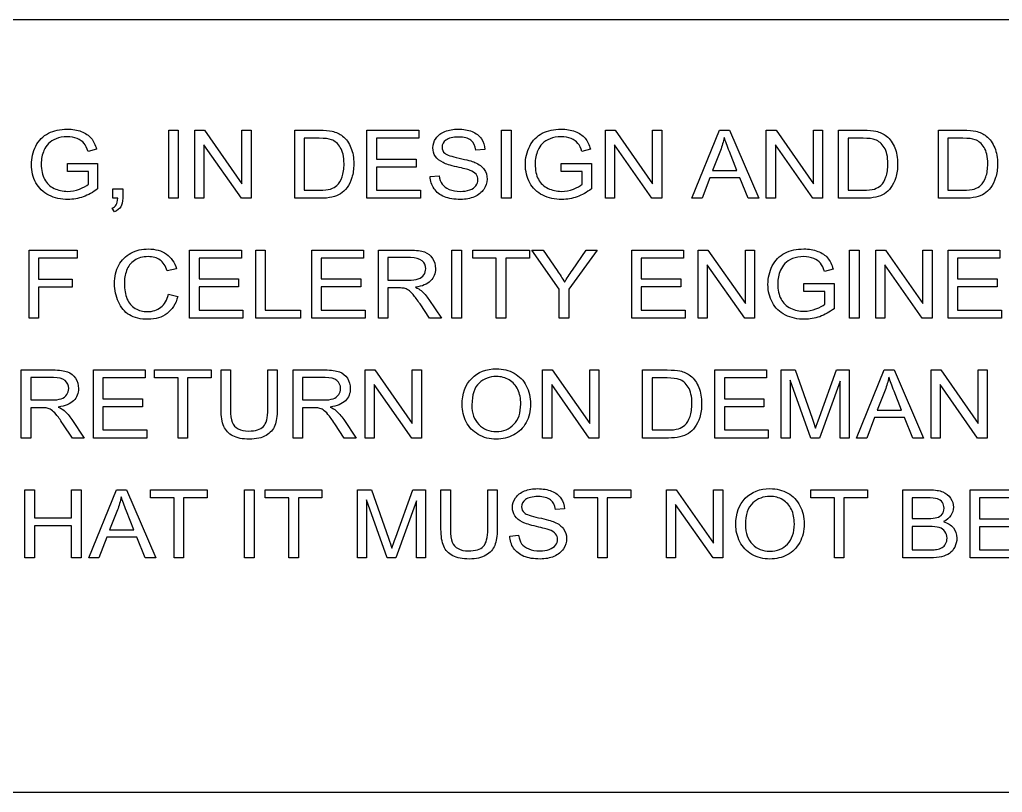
# Model space of a CAD drawing. Header units: millimetres. Extents: x 6 to 426, y 5 to 274.
# Drawn here: x 367.92 to 388.78, y 5.5 to 21.9 of the extents above; entities that cross this region are included whole.
import ezdxf

# ---------------------------------------------------------------- set-up
doc = ezdxf.new("R2010")
doc.units = ezdxf.units.MM
doc.layers.get('0').update_dxf_attribs({"linetype": 'CONTINUOUS'})

msp = doc.modelspace()

# ---------------------------------------------------------------- linework, layer by layer
at = {"color": 7}
for points in [[(352.3, 21.89999), (426.11324, 21.89999)], [(373.756397, 18.108365), (373.756397, 19.552609), (374.279183, 19.552609)], [(385.301799, 18.108365), (385.301799, 19.552609), (385.824558, 19.552609)], [(387.421829, 18.108365), (387.421829, 19.552609), (387.944615, 19.552609)], [(374.27608, 19.382176), (373.95723, 19.382176), (373.95723, 18.278797)], [(385.821454, 19.382176), (385.502605, 19.382176), (385.502605, 18.278797)], [(387.941512, 19.382176), (387.622662, 19.382176), (387.622662, 18.278797)], [(369.550476, 19.148747), (369.369299, 19.101458)], [(377.795679, 19.145731), (377.603149, 19.131948)], [(380.034787, 19.148747), (379.853638, 19.101458)], [(382.794586, 19.125051), (382.62792, 18.70143)], [(382.62792, 18.70143), (383.142403, 18.70143), (382.984012, 19.101406)], [(368.93039, 18.674833), (368.93039, 18.844281), (369.573235, 18.845317), (369.573235, 18.30939)], [(379.414702, 18.674833), (379.414702, 18.844281), (380.057574, 18.845317), (380.057574, 18.30939)], [(369.376568, 18.405934), (369.376568, 18.674884), (368.93039, 18.674833)], [(376.633178, 18.572377), (376.822604, 18.588129)], [(379.860879, 18.405934), (379.860879, 18.674884), (379.414702, 18.674833)], [(369.894154, 18.108365), (369.894154, 18.310323), (370.106367, 18.310323), (370.106367, 18.108365)], [(373.95723, 18.278797), (374.281252, 18.278797)], [(385.502605, 18.278797), (385.826627, 18.278797)], [(387.622662, 18.278797), (387.946684, 18.278797)], [(369.99973, 18.108365), (369.894154, 18.108365)], [(374.304012, 18.108367), (373.756397, 18.108365)], [(385.849414, 18.108367), (385.301799, 18.108365)], [(387.969444, 18.108367), (387.421829, 18.108365)], [(369.933493, 17.822667), (369.881713, 17.898525)], [(375.532776, 15.564441), (375.532776, 17.008686), (376.205649, 17.008686)], [(379.372259, 15.564441), (379.372259, 16.176226), (378.787402, 17.008686), (379.031685, 17.008686), (379.330851, 16.573246)], [(379.650736, 16.584081), (379.94473, 17.008686), (380.178667, 17.008686), (379.573092, 16.176226), (379.573092, 15.564441), (379.372259, 15.564441)], [(376.213925, 16.84909), (375.733609, 16.84909), (375.733609, 16.371287)], [(371.249211, 16.612653), (371.051482, 16.568321)], [(385.184817, 16.604821), (385.003667, 16.557532)], [(375.733609, 16.371287), (376.165276, 16.371287)], [(384.564731, 16.130909), (384.564731, 16.300355), (385.207603, 16.301391), (385.207603, 15.765462)], [(371.074241, 16.070814), (371.275074, 16.022541)], [(375.966512, 16.205775), (375.733609, 16.205775), (375.733609, 15.564436), (375.532776, 15.564441)], [(385.010908, 15.862008), (385.010908, 16.130958), (384.564731, 16.130909)], [(376.606253, 15.95752), (376.870246, 15.564441), (376.61766, 15.564441), (376.416827, 15.864915)], [(367.953178, 13.020518), (367.953178, 14.464762), (368.626051, 14.464762)], [(372.193292, 13.630331), (372.193292, 14.464762), (372.394098, 14.464762), (372.394098, 13.631315)], [(373.186023, 14.464762), (373.386856, 14.464762), (373.386856, 13.630331)], [(373.186023, 13.631315), (373.186023, 14.464762)], [(373.724327, 13.020518), (373.724327, 14.464762), (374.3972, 14.464762)], [(381.141397, 13.020518), (381.141397, 14.464762), (381.664156, 14.464762)], [(384.080276, 13.020518), (384.080276, 14.464762), (384.382547, 14.464762), (384.74177, 13.442166)], [(384.894961, 13.459898), (385.258322, 14.464762), (385.528495, 14.464762), (385.528495, 13.020518), (385.334904, 13.020518), (385.334904, 14.229309), (384.893926, 13.020518), (384.712776, 13.020518), (384.273868, 14.249997), (384.273868, 13.020518), (384.080276, 13.020518)], [(368.634327, 14.305167), (368.15401, 14.305167), (368.15401, 13.827364)], [(374.405476, 14.305167), (373.925132, 14.305167), (373.925132, 13.827364)], [(381.661052, 14.294329), (381.34223, 14.294329), (381.34223, 13.19095)], [(386.290391, 14.037204), (386.123725, 13.613584)], [(386.123725, 13.613584), (386.638208, 13.613584), (386.479817, 14.013559)], [(368.15401, 13.827364), (368.585677, 13.827364)], [(373.925132, 13.827364), (374.356827, 13.827364)], [(368.386913, 13.661851), (368.15401, 13.661851), (368.15401, 13.020513), (367.953178, 13.020518)], [(374.158063, 13.661851), (373.925132, 13.661851), (373.925132, 13.020513), (373.724327, 13.020518)], [(369.026655, 13.413597), (369.290648, 13.020518), (369.038062, 13.020518), (368.837229, 13.320991)], [(374.797804, 13.413597), (375.06177, 13.020518), (374.809184, 13.020518), (374.608351, 13.320991)], [(381.34223, 13.19095), (381.666225, 13.19095)], [(381.689012, 13.020495), (381.141397, 13.020518)], [(375.086626, 10.476597), (375.086626, 11.920844), (375.388896, 11.920844), (375.748092, 10.898248)], [(375.90131, 10.91598), (376.264644, 11.920844), (376.534844, 11.920844), (376.534844, 10.476597), (376.341253, 10.476597), (376.341253, 11.685391), (375.900275, 10.476597), (375.719126, 10.476597), (375.28019, 11.706079), (375.28019, 10.476597), (375.086626, 10.476597)], [(376.861943, 11.086413), (376.861943, 11.920844), (377.062776, 11.920844), (377.062776, 11.087397)], [(377.854701, 11.920844), (378.055506, 11.920844), (378.055506, 11.086413)], [(377.854701, 11.087397), (377.854701, 11.920844)], [(386.667201, 10.4766), (386.667201, 11.920846), (387.236541, 11.920846)], [(387.171339, 11.75039), (386.868034, 11.75039), (386.868034, 11.313987)], [(369.993522, 11.493283), (369.826856, 11.069665)], [(379.484069, 11.513961), (379.291512, 11.500177)], [(369.826856, 11.069665), (370.341339, 11.069665), (370.182976, 11.469641)], [(386.868034, 11.313987), (387.196168, 11.313987)], [(387.218954, 11.143562), (386.868034, 11.143562), (386.868034, 10.647035)], [(378.321569, 10.940609), (378.510995, 10.956361)], [(386.868034, 10.647035), (387.245852, 10.647035)], [(387.245852, 10.476589), (386.667201, 10.4766)], [(423.299998, 5.499976), (355.299989, 5.499976)]]:
    msp.add_lwpolyline(points, dxfattribs=at)
for points in [[(371.08151, 18.108365), (371.08151, 19.552609), (371.282316, 19.552609), (371.282316, 18.108365)], [(371.634298, 18.108365), (371.634298, 19.552609), (371.840276, 19.552609), (372.637373, 18.418691), (372.637373, 19.552609), (372.82993, 19.552609), (372.82993, 18.108365), (372.623925, 18.108365), (371.826827, 19.243269), (371.826827, 18.108365)], [(375.29157, 18.108365), (375.29157, 19.552609), (376.388868, 19.552609), (376.388868, 19.382176), (375.492402, 19.382176), (375.492402, 18.93984), (376.331942, 18.93984), (376.331942, 18.770392), (375.492402, 18.770392), (375.492402, 18.278797), (376.424069, 18.278797), (376.424069, 18.108365)], [(378.149729, 18.108365), (378.149729, 19.552609), (378.350535, 19.552609), (378.350535, 18.108365)], [(380.351541, 18.108365), (380.351541, 19.552609), (380.557547, 19.552609), (381.354644, 18.418691), (381.354644, 19.552609), (381.547201, 19.552609), (381.547201, 18.108365), (381.341195, 18.108365), (380.544098, 19.243269), (380.544098, 18.108365)], [(382.190046, 18.108365), (382.772834, 19.552609), (382.989185, 19.552609), (383.610305, 18.108365), (383.38154, 18.108365), (383.204501, 18.545776), (382.569959, 18.545776), (382.403293, 18.108365)], [(383.768695, 18.108365), (383.768695, 19.552609), (383.974701, 19.552609), (384.771771, 18.418691), (384.771771, 19.552609), (384.964328, 19.552609), (384.964328, 18.108365), (384.758322, 18.108365), (383.961225, 19.243269), (383.961225, 18.108365)], [(376.633178, 18.572377)], [(368.117775, 15.564441), (368.117775, 17.008686), (369.141568, 17.008686), (369.141568, 16.838253), (368.318608, 16.838253), (368.318608, 16.390991), (369.030793, 16.390991), (369.030793, 16.220558), (368.318608, 16.220558), (368.318608, 15.564441)], [(371.526626, 15.564441), (371.526626, 17.008686), (372.623925, 17.008686), (372.623925, 16.838253), (371.727459, 16.838253), (371.727459, 16.395916), (372.566999, 16.395916), (372.566999, 16.226468), (371.727459, 16.226468), (371.727459, 15.734874), (372.659125, 15.734874), (372.659125, 15.564441)], [(372.928264, 15.564441), (372.928264, 17.008686), (373.129097, 17.008686), (373.129097, 15.734874), (373.876483, 15.734874), (373.876483, 15.564441)], [(374.119758, 15.564441), (374.119758, 17.008686), (375.217057, 17.008686), (375.217057, 16.838253), (374.320591, 16.838253), (374.320591, 16.395916), (375.160104, 16.395916), (375.160104, 16.226468), (374.320591, 16.226468), (374.320591, 15.734874), (375.252258, 15.734874), (375.252258, 15.564441)], [(377.094873, 15.564441), (377.094873, 17.008686), (377.295706, 17.008686), (377.295706, 15.564441)], [(378.035851, 15.564441), (378.035851, 16.838253), (377.535851, 16.838253), (377.535851, 17.008686), (378.738752, 17.008686), (378.738752, 16.838253), (378.236683, 16.838253), (378.236683, 15.564441)], [(380.913666, 15.564441), (380.913666, 17.008686), (382.010938, 17.008686), (382.010938, 16.838253), (381.114472, 16.838253), (381.114472, 16.395916), (381.954012, 16.395916), (381.954012, 16.226468), (381.114472, 16.226468), (381.114472, 15.734874), (382.046139, 15.734874), (382.046139, 15.564441)], [(382.321511, 15.564441), (382.321511, 17.008686), (382.52749, 17.008686), (383.324587, 15.874765), (383.324587, 17.008686), (383.517144, 17.008686), (383.517144, 15.564441), (383.311138, 15.564441), (382.514041, 16.699346), (382.514041, 15.564441)], [(385.537806, 15.564441), (385.537806, 17.008686), (385.738638, 17.008686), (385.738638, 15.564441)], [(386.090593, 15.564441), (386.090593, 17.008686), (386.296598, 17.008686), (387.093696, 15.874765), (387.093696, 17.008686), (387.286225, 17.008686), (387.286225, 15.564441), (387.08022, 15.564441), (386.28315, 16.699346), (386.28315, 15.564441)], [(387.627835, 15.564441), (387.627835, 17.008686), (388.725133, 17.008686), (388.725133, 16.838253), (387.828668, 16.838253), (387.828668, 16.395916), (388.668207, 16.395916), (388.668207, 16.226468), (387.828668, 16.226468), (387.828668, 15.734874), (388.760334, 15.734874), (388.760334, 15.564441)], [(371.074241, 16.070814)], [(369.485247, 13.020518), (369.485247, 14.464762), (370.582545, 14.464762), (370.582545, 14.294329), (369.68608, 14.294329), (369.68608, 13.851993), (370.525619, 13.851993), (370.525619, 13.682545), (369.68608, 13.682545), (369.68608, 13.19095), (370.617746, 13.19095), (370.617746, 13.020518)], [(371.281282, 13.020518), (371.281282, 14.294329), (370.781309, 14.294329), (370.781309, 14.464762), (371.984183, 14.464762), (371.984183, 14.294329), (371.482114, 14.294329), (371.482114, 13.020518)], [(375.250189, 13.020518), (375.250189, 14.464762), (375.456167, 14.464762), (376.253264, 13.330842), (376.253264, 14.464762), (376.445821, 14.464762), (376.445821, 13.020518), (376.239816, 13.020518), (375.442718, 14.155423), (375.442718, 13.020518)], [(379.01927, 13.020518), (379.01927, 14.464762), (379.225276, 14.464762), (380.022373, 13.330842), (380.022373, 14.464762), (380.214903, 14.464762), (380.214903, 13.020518), (380.008897, 13.020518), (379.211827, 14.155423), (379.211827, 13.020518)], [(382.676569, 13.020518), (382.676569, 14.464762), (383.773868, 14.464762), (383.773868, 14.294329), (382.877402, 14.294329), (382.877402, 13.851993), (383.716915, 13.851993), (383.716915, 13.682545), (382.877402, 13.682545), (382.877402, 13.19095), (383.809069, 13.19095), (383.809069, 13.020518)], [(385.685851, 13.020518), (386.268639, 14.464762), (386.485017, 14.464762), (387.10611, 13.020518), (386.877345, 13.020518), (386.700333, 13.457929), (386.065764, 13.457929), (385.899098, 13.020518)], [(387.2645, 13.020518), (387.2645, 14.464762), (387.470506, 14.464762), (388.267576, 13.330842), (388.267576, 14.464762), (388.460133, 14.464762), (388.460133, 13.020518), (388.254127, 13.020518), (387.45703, 14.155423), (387.45703, 13.020518)], [(377.311224, 13.723921)], [(377.518264, 13.720967)], [(368.030821, 10.476597), (368.030821, 11.920844), (368.231654, 11.920844), (368.231654, 11.327778), (369.020448, 11.327778), (369.020448, 11.920844), (369.221281, 11.920844), (369.221281, 10.476597), (369.020448, 10.476597), (369.020448, 11.157343), (368.231654, 11.157343), (368.231654, 10.476597)], [(369.388982, 10.476597), (369.971797, 11.920844), (370.188148, 11.920844), (370.809241, 10.476597), (370.580476, 10.476597), (370.403464, 10.914008), (369.768896, 10.914008), (369.602229, 10.476597)], [(371.198465, 10.476597), (371.198465, 11.750411), (370.698493, 11.750411), (370.698493, 11.920844), (371.901367, 11.920844), (371.901367, 11.750411), (371.399298, 11.750411), (371.399298, 10.476597)], [(372.69223, 10.476597), (372.69223, 11.920844), (372.893063, 11.920844), (372.893063, 10.476597)], [(373.633235, 10.476597), (373.633235, 11.750411), (373.133235, 11.750411), (373.133235, 11.920844), (374.336109, 11.920844), (374.336109, 11.750411), (373.83404, 11.750411), (373.83404, 10.476597)], [(380.190074, 10.476597), (380.190074, 11.750411), (379.690075, 11.750411), (379.690075, 11.920844), (380.892949, 11.920844), (380.892949, 11.750411), (380.39088, 11.750411), (380.39088, 10.476597)], [(381.647603, 10.476597), (381.647603, 11.920844), (381.853609, 11.920844), (382.650679, 10.786924), (382.650679, 11.920844), (382.843236, 11.920844), (382.843236, 10.476597), (382.63723, 10.476597), (381.840133, 11.611504), (381.840133, 10.476597)], [(385.215879, 10.4766), (385.215879, 11.750414), (384.71588, 11.750414), (384.71588, 11.920846), (385.918754, 11.920846), (385.918754, 11.750414), (385.416685, 11.750414), (385.416685, 10.4766)], [(388.093668, 10.4766), (388.093668, 11.920846), (389.190967, 11.920846), (389.190967, 11.750414), (388.294501, 11.750414), (388.294501, 11.308077), (389.134041, 11.308077), (389.134041, 11.138629), (388.294501, 11.138629), (388.294501, 10.647035), (389.226167, 10.647035), (389.226167, 10.4766)], [(383.119616, 11.180003)], [(383.326656, 11.177049)], [(378.321569, 10.940606)]]:
    msp.add_lwpolyline(points, close=True, dxfattribs=at)
for points in [[(368.261655, 19.216723), (368.323781, 19.338883), (368.412813, 19.429518), (368.528752, 19.488627)], [(368.528752, 19.488627), (368.64469, 19.547737), (368.778225, 19.577292), (368.929356, 19.577292)], [(368.93039, 19.413754), (368.838608, 19.413754), (368.75925, 19.40029), (368.692315, 19.373362)], [(368.929356, 19.577292), (369.039087, 19.577292), (369.13812, 19.560216), (369.226453, 19.526063)], [(369.139499, 19.375334), (369.076702, 19.400947), (369.006999, 19.413754), (368.93039, 19.413754)], [(369.226453, 19.526063), (369.315476, 19.492568), (369.38518, 19.445609), (369.435562, 19.385184)], [(374.279183, 19.552609), (374.397191, 19.552609), (374.487249, 19.545717), (374.549356, 19.531934)], [(374.549356, 19.531934), (374.63631, 19.512887), (374.710496, 19.478407), (374.771914, 19.428493)], [(374.771914, 19.428493), (374.851971, 19.364129), (374.911674, 19.281704), (374.951022, 19.181218)], [(376.756368, 19.383156), (376.799836, 19.446862), (376.863322, 19.495134), (376.946828, 19.527972)], [(376.946828, 19.527972), (377.030334, 19.560812), (377.123159, 19.577233), (377.225304, 19.577233)], [(377.233581, 19.408777), (377.112124, 19.408777), (377.023446, 19.387431), (376.967546, 19.344741)], [(377.225304, 19.577233), (377.337795, 19.577233), (377.436827, 19.559828), (377.522402, 19.525019)], [(377.497546, 19.338831), (377.438198, 19.385462), (377.350209, 19.408777), (377.233581, 19.408777)], [(377.522402, 19.525019), (377.608667, 19.490866), (377.674921, 19.440294), (377.721166, 19.373303)], [(378.745994, 19.216723), (378.808101, 19.338883), (378.897124, 19.429518), (379.013063, 19.488627)], [(379.013063, 19.488627), (379.129002, 19.547737), (379.262537, 19.577292), (379.413667, 19.577292)], [(379.414702, 19.413754), (379.32292, 19.413754), (379.243561, 19.40029), (379.176626, 19.373362)], [(379.413667, 19.577292), (379.523399, 19.577292), (379.622432, 19.560216), (379.710765, 19.526063)], [(379.623811, 19.375334), (379.561014, 19.400947), (379.491311, 19.413754), (379.414702, 19.413754)], [(379.710765, 19.526063), (379.799806, 19.492568), (379.869509, 19.445609), (379.919874, 19.385184)], [(382.876368, 19.400895), (382.857039, 19.308291), (382.829778, 19.216343), (382.794586, 19.125051)], [(382.984012, 19.101406), (382.935717, 19.22291), (382.899835, 19.322739), (382.876368, 19.400895)], [(385.824558, 19.552609), (385.942566, 19.552609), (386.032624, 19.545717), (386.094731, 19.531934)], [(386.094731, 19.531934), (386.181685, 19.512887), (386.25588, 19.478407), (386.317316, 19.428493)], [(386.317316, 19.428493), (386.397355, 19.364129), (386.457049, 19.281704), (386.496397, 19.181218)], [(387.944615, 19.552609), (388.062623, 19.552609), (388.152681, 19.545717), (388.214788, 19.531934)], [(388.214788, 19.531934), (388.301742, 19.512887), (388.375928, 19.478407), (388.437346, 19.428493)], [(388.437346, 19.428493), (388.517403, 19.364129), (388.577106, 19.281704), (388.616454, 19.181218)], [(368.169528, 18.823644), (368.169528, 18.964194), (368.200237, 19.09522), (368.261655, 19.216723)], [(368.529786, 19.268935), (368.489059, 19.225588), (368.457306, 19.177972), (368.434529, 19.126087)], [(368.692315, 19.373362), (368.625361, 19.347092), (368.571185, 19.312283), (368.529786, 19.268935)], [(369.284414, 19.274847), (369.250601, 19.316879), (369.202296, 19.350375), (369.139499, 19.375334)], [(369.369299, 19.101458), (369.346539, 19.175016), (369.318244, 19.232813), (369.284414, 19.274847)], [(369.435562, 19.385184), (369.485945, 19.324762), (369.52425, 19.245949), (369.550476, 19.148747)], [(374.535907, 19.352622), (374.482076, 19.372325), (374.395467, 19.382176), (374.27608, 19.382176)], [(374.725333, 19.189087), (374.673571, 19.270526), (374.610429, 19.325038), (374.535907, 19.352622)], [(376.691138, 19.179226), (376.691138, 19.252128), (376.712881, 19.320104), (376.756368, 19.383156)], [(376.967546, 19.344741), (376.912335, 19.302708), (376.88473, 19.251808), (376.88473, 19.19204)], [(377.603149, 19.131948), (377.592804, 19.223238), (377.557603, 19.292199), (377.497546, 19.338831)], [(377.721166, 19.373303), (377.767393, 19.306311), (377.79223, 19.230454), (377.795679, 19.145731)], [(378.653867, 18.823644), (378.653867, 18.964194), (378.684576, 19.09522), (378.745994, 19.216723)], [(379.014098, 19.268935), (378.973388, 19.225588), (378.941645, 19.177972), (378.918867, 19.126087)], [(379.176626, 19.373362), (379.109673, 19.347092), (379.055497, 19.312283), (379.014098, 19.268935)], [(379.768753, 19.274847), (379.73494, 19.316879), (379.686626, 19.350375), (379.623811, 19.375334)], [(379.853638, 19.101458), (379.83086, 19.175016), (379.802565, 19.232813), (379.768753, 19.274847)], [(379.919874, 19.385184), (379.970257, 19.324762), (380.008561, 19.245949), (380.034787, 19.148747)], [(386.081282, 19.352622), (386.027451, 19.372325), (385.940842, 19.382176), (385.821454, 19.382176)], [(386.270708, 19.189087), (386.218964, 19.270526), (386.155822, 19.325038), (386.081282, 19.352622)], [(388.20134, 19.352622), (388.147508, 19.372325), (388.060899, 19.382176), (387.941512, 19.382176)], [(388.390766, 19.189087), (388.339003, 19.270526), (388.275861, 19.325038), (388.20134, 19.352622)], [(368.434529, 19.126087), (368.395888, 19.036766), (368.376568, 18.939891), (368.376568, 18.835464)], [(374.804011, 18.841324), (374.804011, 18.992383), (374.777785, 19.108303), (374.725333, 19.189087)], [(374.951022, 19.181218), (374.991042, 19.081388), (375.011051, 18.967109), (375.011051, 18.838381)], [(376.743953, 18.998943), (376.708743, 19.052798), (376.691138, 19.112893), (376.691138, 19.179226)], [(376.906455, 18.864961), (376.834002, 18.901083), (376.779835, 18.945743), (376.743953, 18.998943)], [(376.88473, 19.19204), (376.88473, 19.140155), (376.904395, 19.097466), (376.943725, 19.063971)], [(376.943725, 19.063971), (376.982383, 19.030474), (377.08314, 18.995993), (377.245995, 18.960528)], [(378.918867, 19.126087), (378.880209, 19.036766), (378.86088, 18.939891), (378.86088, 18.835464)], [(386.349386, 18.841324), (386.349386, 18.992383), (386.32316, 19.108303), (386.270708, 19.189087)], [(386.496397, 19.181218), (386.536416, 19.081388), (386.556426, 18.967109), (386.556426, 18.838381)], [(388.469444, 18.841324), (388.469444, 18.992383), (388.443218, 19.108303), (388.390766, 19.189087)], [(388.616454, 19.181218), (388.656474, 19.081388), (388.676484, 18.967109), (388.676484, 18.838381)], [(368.262689, 18.438444), (368.200582, 18.55338), (368.169528, 18.68178), (368.169528, 18.823644)], [(368.376568, 18.835464), (368.376568, 18.706737), (368.399691, 18.599027), (368.445936, 18.512333)], [(374.763638, 18.562524), (374.790553, 18.639367), (374.804011, 18.732301), (374.804011, 18.841324)], [(375.011051, 18.838381), (375.011051, 18.728701), (374.997594, 18.631499), (374.970678, 18.546774)], [(377.199414, 18.774325), (377.060008, 18.806507), (376.962355, 18.836719), (376.906455, 18.864961)], [(377.245995, 18.960528), (377.409558, 18.925719), (377.521703, 18.895179), (377.582431, 18.868909)], [(377.582431, 18.868909), (377.670765, 18.830159), (377.735985, 18.7809), (377.778092, 18.721134)], [(378.747028, 18.438444), (378.684921, 18.55338), (378.653867, 18.68178), (378.653867, 18.823644)], [(378.86088, 18.835464), (378.86088, 18.706737), (378.884002, 18.599027), (378.930247, 18.512333)], [(386.309013, 18.562524), (386.335928, 18.639367), (386.349386, 18.732301), (386.349386, 18.841324)], [(386.556426, 18.838381), (386.556426, 18.728701), (386.542968, 18.631499), (386.516053, 18.546774)], [(388.42907, 18.562524), (388.455986, 18.639367), (388.469444, 18.732301), (388.469444, 18.841324)], [(388.676484, 18.838381), (388.676484, 18.728701), (388.663026, 18.631499), (388.63611, 18.546774)], [(376.715994, 18.312292), (376.663542, 18.389136), (376.635937, 18.47583), (376.633178, 18.572377)], [(376.822604, 18.588129), (376.831497, 18.515885), (376.852206, 18.456447), (376.88473, 18.409815)], [(377.469614, 18.704379), (377.428887, 18.719492), (377.33882, 18.742807), (377.199414, 18.774325)], [(377.606253, 18.61867), (377.578647, 18.652823), (377.533101, 18.681393), (377.469614, 18.704379)], [(377.647661, 18.500451), (377.647661, 18.545769), (377.633858, 18.585175), (377.606253, 18.61867)], [(377.778092, 18.721134), (377.82018, 18.662024), (377.841225, 18.59372), (377.841225, 18.516222)], [(368.538062, 18.174422), (368.416606, 18.235502), (368.324815, 18.32351), (368.262689, 18.438444)], [(368.445936, 18.512333), (368.492852, 18.425639), (368.560831, 18.361275), (368.649872, 18.319241)], [(369.188149, 18.303478), (369.270965, 18.33566), (369.333771, 18.369812), (369.376568, 18.405934)], [(374.516224, 18.305398), (374.573504, 18.32313), (374.619059, 18.348087), (374.65289, 18.380269)], [(374.65289, 18.380269), (374.700496, 18.425587), (374.737412, 18.486338), (374.763638, 18.562524)], [(374.970678, 18.546774), (374.943762, 18.46205), (374.90926, 18.391776), (374.867171, 18.335949)], [(376.88473, 18.409815), (376.917852, 18.363841), (376.968925, 18.326405), (377.037947, 18.297509)], [(377.473752, 18.287656), (377.532412, 18.309329), (377.575889, 18.338884), (377.604184, 18.37632)], [(377.604184, 18.37632), (377.633168, 18.414413), (377.647661, 18.45579), (377.647661, 18.500451)], [(377.841225, 18.516222), (377.841225, 18.439379), (377.818111, 18.366805), (377.771885, 18.298501)], [(379.022374, 18.174422), (378.900918, 18.235502), (378.809136, 18.32351), (378.747028, 18.438444)], [(378.930247, 18.512333), (378.977182, 18.425639), (379.045161, 18.361275), (379.134184, 18.319241)], [(379.672461, 18.303478), (379.755277, 18.33566), (379.818083, 18.369812), (379.860879, 18.405934)], [(386.061626, 18.305398), (386.118906, 18.32313), (386.164452, 18.348087), (386.198265, 18.380269)], [(386.198265, 18.380269), (386.245871, 18.425587), (386.282787, 18.486338), (386.309013, 18.562524)], [(386.516053, 18.546774), (386.489137, 18.46205), (386.454635, 18.391776), (386.412546, 18.335949)], [(388.181657, 18.305398), (388.238936, 18.32313), (388.284491, 18.348087), (388.318322, 18.380269)], [(388.318322, 18.380269), (388.365928, 18.425587), (388.402844, 18.486338), (388.42907, 18.562524)], [(388.63611, 18.546774), (388.609194, 18.46205), (388.574692, 18.391776), (388.532604, 18.335949)], [(368.944873, 18.083788), (368.795812, 18.083788), (368.660208, 18.113999), (368.538062, 18.174422)], [(368.649872, 18.319241), (368.738895, 18.277207), (368.833436, 18.256189), (368.933494, 18.256189)], [(368.933494, 18.256189), (369.020448, 18.256189), (369.105333, 18.271952), (369.188149, 18.303478)], [(369.573235, 18.30939), (369.474557, 18.234518), (369.372765, 18.178035), (369.267861, 18.139942)], [(374.281252, 18.278797), (374.38131, 18.278797), (374.459634, 18.287664), (374.516224, 18.305398)], [(374.728437, 18.204924), (374.678762, 18.173398), (374.618379, 18.149426), (374.547287, 18.133006)], [(374.867171, 18.335949), (374.825065, 18.280781), (374.77882, 18.237106), (374.728437, 18.204924)], [(376.934414, 18.140875), (376.841942, 18.178968), (376.769136, 18.236107), (376.715994, 18.312292)], [(377.037947, 18.297509), (377.106952, 18.269266), (377.184586, 18.255145), (377.270851, 18.255145)], [(377.270851, 18.255145), (377.347459, 18.255145), (377.415093, 18.265982), (377.473752, 18.287656)], [(377.771885, 18.298501), (377.72564, 18.230853), (377.65904, 18.177983), (377.572086, 18.13989)], [(379.429212, 18.083788), (379.280151, 18.083788), (379.144538, 18.113999), (379.022374, 18.174422)], [(379.134184, 18.319241), (379.223207, 18.277207), (379.317747, 18.256189), (379.417805, 18.256189)], [(379.417805, 18.256189), (379.504778, 18.256189), (379.589663, 18.271952), (379.672461, 18.303478)], [(380.057574, 18.30939), (379.958877, 18.234518), (379.857077, 18.178035), (379.752173, 18.139942)], [(385.826627, 18.278797), (385.926703, 18.278797), (386.005036, 18.287664), (386.061626, 18.305398)], [(386.273839, 18.204924), (386.224146, 18.173398), (386.163753, 18.149426), (386.092662, 18.133006)], [(386.412546, 18.335949), (386.37044, 18.280781), (386.324204, 18.237106), (386.273839, 18.204924)], [(387.946684, 18.278797), (388.046742, 18.278797), (388.125066, 18.287664), (388.181657, 18.305398)], [(388.393869, 18.204924), (388.344194, 18.173398), (388.283811, 18.149426), (388.212719, 18.133006)], [(388.532604, 18.335949), (388.490497, 18.280781), (388.444252, 18.237106), (388.393869, 18.204924)], [(369.267861, 18.139942), (369.162957, 18.102506), (369.055295, 18.083788), (368.944873, 18.083788)], [(369.881713, 17.898525), (369.921061, 17.914951), (369.950045, 17.939252), (369.968667, 17.971427)], [(369.968667, 17.971427), (369.987306, 18.002953), (369.99766, 18.048599), (369.99973, 18.108365)], [(370.106367, 18.108365), (370.106367, 18.03415), (370.092564, 17.974384), (370.064959, 17.929066)], [(374.547287, 18.133006), (374.476903, 18.11658), (374.395812, 18.108367), (374.304012, 18.108367)], [(377.280161, 18.083736), (377.142824, 18.083736), (377.027575, 18.102782), (376.934414, 18.140875)], [(377.572086, 18.13989), (377.485822, 18.102454), (377.388514, 18.083736), (377.280161, 18.083736)], [(379.752173, 18.139942), (379.647287, 18.102506), (379.539634, 18.083788), (379.429212, 18.083788)], [(386.092662, 18.133006), (386.022278, 18.11658), (385.941196, 18.108367), (385.849414, 18.108367)], [(388.212719, 18.133006), (388.142336, 18.11658), (388.061244, 18.108367), (387.969444, 18.108367)], [(370.064959, 17.929066), (370.037353, 17.883092), (369.993531, 17.847626), (369.933493, 17.822667)], [(370.023551, 16.69048), (370.084279, 16.802787), (370.170198, 16.88784), (370.281309, 16.945637)], [(370.281309, 16.945637), (370.39311, 17.004088), (370.515955, 17.033314), (370.649843, 17.033314)], [(370.649843, 17.033314), (370.801664, 17.033314), (370.929336, 16.996535), (371.032861, 16.922977)], [(371.032861, 16.922977), (371.136367, 16.849419), (371.208484, 16.745977), (371.249211, 16.612653)], [(376.205649, 17.008686), (376.340917, 17.008686), (376.443743, 16.995551), (376.514127, 16.969281)], [(376.514127, 16.969281), (376.584528, 16.943666), (376.640774, 16.89802), (376.682862, 16.832343)], [(383.896023, 16.672795), (383.95813, 16.794956), (384.047154, 16.885591), (384.163092, 16.944699)], [(384.163092, 16.944699), (384.279031, 17.003809), (384.412566, 17.033364), (384.563696, 17.033364)], [(384.563696, 17.033364), (384.673428, 17.033364), (384.772461, 17.016288), (384.860794, 16.982137)], [(384.860794, 16.982137), (384.949835, 16.94864), (385.019538, 16.901681), (385.069903, 16.841258)], [(369.933493, 16.297401), (369.933493, 16.447801), (369.963512, 16.578827), (370.023551, 16.69048)], [(370.352746, 16.78998), (370.274757, 16.736782), (370.219892, 16.665194), (370.188148, 16.575215)], [(370.645678, 16.869779), (370.52905, 16.869779), (370.431406, 16.843179), (370.352746, 16.78998)], [(370.898264, 16.797861), (370.831329, 16.845806), (370.747134, 16.869779), (370.645678, 16.869779)], [(371.051482, 16.568321), (371.01629, 16.673404), (370.965218, 16.749918), (370.898264, 16.797861)], [(376.460304, 16.783085), (376.408542, 16.827089), (376.326416, 16.84909), (376.213925, 16.84909)], [(376.538982, 16.614622), (376.538982, 16.682926), (376.512756, 16.73908), (376.460304, 16.783085)], [(376.682862, 16.832343), (376.724969, 16.766665), (376.746022, 16.694091), (376.746022, 16.614622)], [(384.164127, 16.725009), (384.123418, 16.681662), (384.091674, 16.634046), (384.068897, 16.582161)], [(384.326655, 16.829436), (384.259702, 16.803165), (384.205526, 16.768356), (384.164127, 16.725009)], [(384.564731, 16.869828), (384.472949, 16.869828), (384.393591, 16.856364), (384.326655, 16.829436)], [(384.77384, 16.831408), (384.711043, 16.857021), (384.64134, 16.869828), (384.564731, 16.869828)], [(384.918782, 16.730921), (384.884969, 16.772953), (384.836655, 16.806449), (384.77384, 16.831408)], [(385.003667, 16.557532), (384.980889, 16.63109), (384.952594, 16.688887), (384.918782, 16.730921)], [(385.069903, 16.841258), (385.120286, 16.780836), (385.158591, 16.702023), (385.184817, 16.604821)], [(370.188148, 16.575215), (370.156405, 16.485894), (370.140533, 16.393617), (370.140533, 16.298386)], [(376.380592, 16.397888), (376.432354, 16.416276), (376.471693, 16.445174), (376.498609, 16.484581)], [(376.498609, 16.484581), (376.525525, 16.524644), (376.538982, 16.567991), (376.538982, 16.614622)], [(376.746022, 16.614622), (376.746022, 16.512165), (376.711166, 16.425799), (376.641454, 16.355525)], [(379.330851, 16.573246), (379.386062, 16.491806), (379.437479, 16.410366), (379.485104, 16.328927)], [(379.485104, 16.328927), (379.530659, 16.404454), (379.585869, 16.489505), (379.650736, 16.584081)], [(383.803896, 16.279716), (383.803896, 16.420265), (383.834605, 16.551292), (383.896023, 16.672795)], [(384.068897, 16.582161), (384.030238, 16.49284), (384.010909, 16.395965), (384.010909, 16.291538)], [(370.013206, 15.910232), (369.960064, 16.030422), (369.933493, 16.159479), (369.933493, 16.297401)], [(370.140533, 16.298386), (370.140533, 16.17557), (370.159164, 16.068187), (370.196424, 15.976237)], [(376.165276, 16.371287), (376.257058, 16.371287), (376.32883, 16.380154), (376.380592, 16.397888)], [(376.641454, 16.355525), (376.57176, 16.28525), (376.464107, 16.240589), (376.318494, 16.221543)], [(383.897057, 15.894518), (383.83495, 16.009454), (383.803896, 16.137854), (383.803896, 16.279716)], [(384.010909, 16.291538), (384.010909, 16.162811), (384.034031, 16.055101), (384.080276, 15.968407)], [(370.915878, 15.795954), (370.993867, 15.857691), (371.046654, 15.949311), (371.074241, 16.070814)], [(376.078322, 16.198883), (376.055544, 16.203478), (376.018274, 16.205775), (375.966512, 16.205775)], [(376.169414, 16.160463), (376.139739, 16.178853), (376.109375, 16.19166), (376.078322, 16.198883)], [(376.271913, 16.063917), (376.233944, 16.109891), (376.199778, 16.142073), (376.169414, 16.160463)], [(376.416827, 15.864915), (376.358168, 15.951609), (376.309863, 16.017943), (376.271913, 16.063917)], [(376.318494, 16.221543), (376.371635, 16.197242), (376.412, 16.17327), (376.439587, 16.149626)], [(376.439587, 16.149626), (376.498264, 16.098397), (376.55382, 16.034362), (376.606253, 15.95752)], [(370.247143, 15.634387), (370.144998, 15.698095), (370.067019, 15.790043), (370.013206, 15.910232)], [(370.196424, 15.976237), (370.234375, 15.884947), (370.293034, 15.816643), (370.372402, 15.771325)], [(371.275074, 16.022541), (371.232986, 15.865572), (371.157076, 15.745711), (371.047344, 15.662957)], [(384.172403, 15.630496), (384.050947, 15.691576), (383.959165, 15.779584), (383.897057, 15.894518)], [(384.080276, 15.968407), (384.127211, 15.881711), (384.19519, 15.817347), (384.284213, 15.775315)], [(384.82249, 15.759552), (384.905306, 15.791734), (384.968112, 15.825886), (385.010908, 15.862008)], [(370.372402, 15.771325), (370.451769, 15.726007), (370.537689, 15.703348), (370.63016, 15.703348)], [(370.63016, 15.703348), (370.742651, 15.703348), (370.83789, 15.734217), (370.915878, 15.795954)], [(371.047344, 15.662957), (370.938302, 15.58086), (370.804758, 15.539812), (370.646713, 15.539812)], [(384.284213, 15.775315), (384.373236, 15.733281), (384.467777, 15.712263), (384.567835, 15.712263)], [(384.567835, 15.712263), (384.654807, 15.712263), (384.739692, 15.728026), (384.82249, 15.759552)], [(385.207603, 15.765462), (385.108906, 15.690591), (385.007106, 15.634109), (384.902202, 15.596016)], [(370.646713, 15.539812), (370.483168, 15.539812), (370.349978, 15.571337), (370.247143, 15.634387)], [(384.579241, 15.539862), (384.430162, 15.539862), (384.294549, 15.570073), (384.172403, 15.630496)], [(384.902202, 15.596016), (384.797316, 15.55858), (384.689663, 15.539862), (384.579241, 15.539862)], [(368.626051, 14.464762), (368.761319, 14.464762), (368.864145, 14.451626), (368.934528, 14.425355)], [(368.934528, 14.425355), (369.00493, 14.399742), (369.061175, 14.354097), (369.103264, 14.28842)], [(374.3972, 14.464762), (374.53245, 14.464762), (374.635276, 14.451626), (374.705678, 14.425355)], [(374.705678, 14.425355), (374.776061, 14.399742), (374.832306, 14.354097), (374.874413, 14.28842)], [(377.514126, 14.286448), (377.649394, 14.4224), (377.823992, 14.490375), (378.03792, 14.490375)], [(378.03792, 14.490375), (378.178015, 14.490375), (378.304308, 14.458522), (378.416799, 14.394816)], [(378.416799, 14.394816), (378.529289, 14.331109), (378.614864, 14.242116), (378.673523, 14.127838)], [(381.664156, 14.464762), (381.782164, 14.464762), (381.87223, 14.457862), (381.934356, 14.444061)], [(381.934356, 14.444061), (382.02131, 14.425015), (382.095496, 14.390534), (382.156914, 14.340618)], [(368.880706, 14.239159), (368.828944, 14.283165), (368.746817, 14.305167), (368.634327, 14.305167)], [(368.959384, 14.070699), (368.959384, 14.139002), (368.933158, 14.195156), (368.880706, 14.239159)], [(369.103264, 14.28842), (369.145371, 14.222741), (369.166424, 14.150167), (369.166424, 14.070699)], [(374.651855, 14.239159), (374.600093, 14.283165), (374.517967, 14.305167), (374.405476, 14.305167)], [(374.730506, 14.070699), (374.730506, 14.139002), (374.704289, 14.195156), (374.651855, 14.239159)], [(374.874413, 14.28842), (374.916502, 14.222741), (374.937546, 14.150167), (374.937546, 14.070699)], [(377.311224, 13.723921), (377.311224, 13.963644), (377.378858, 14.151153), (377.514126, 14.286448)], [(377.671455, 14.185961), (377.569328, 14.093357), (377.518264, 13.938359), (377.518264, 13.720967)], [(378.038954, 14.325855), (377.896789, 14.325855), (377.77429, 14.279224), (377.671455, 14.185961)], [(378.309127, 14.252953), (378.229088, 14.301555), (378.13903, 14.325855), (378.038954, 14.325855)], [(378.492373, 14.049023), (378.450956, 14.137032), (378.389874, 14.205008), (378.309127, 14.252953)], [(381.92088, 14.264775), (381.867049, 14.284478), (381.780439, 14.294329), (381.661052, 14.294329)], [(382.110333, 14.101237), (382.058571, 14.182679), (381.99542, 14.237191), (381.92088, 14.264775)], [(382.156914, 14.340618), (382.236971, 14.276256), (382.296665, 14.19383), (382.335995, 14.093343)], [(386.372173, 14.313048), (386.352844, 14.220442), (386.325583, 14.128494), (386.290391, 14.037204)], [(386.479817, 14.013559), (386.431522, 14.135063), (386.39564, 14.234892), (386.372173, 14.313048)], [(368.91901, 13.940658), (368.945926, 13.980721), (368.959384, 14.024068), (368.959384, 14.070699)], [(369.166424, 14.070699), (369.166424, 13.968242), (369.131568, 13.881876), (369.061856, 13.811601)], [(374.690132, 13.940658), (374.717048, 13.980721), (374.730506, 14.024068), (374.730506, 14.070699)], [(374.937546, 14.070699), (374.937546, 13.968242), (374.902699, 13.881876), (374.833005, 13.811601)], [(378.555506, 13.741655), (378.555506, 13.859217), (378.534462, 13.961673), (378.492373, 14.049023)], [(378.673523, 14.127838), (378.732872, 14.014216), (378.762546, 13.885159), (378.762546, 13.740668)], [(382.189011, 13.753478), (382.189011, 13.904534), (382.162785, 14.020454), (382.110333, 14.101237)], [(382.335995, 14.093343), (382.376014, 13.993513), (382.396024, 13.879235), (382.396024, 13.750508)], [(368.585677, 13.827364), (368.677459, 13.827364), (368.749231, 13.83623), (368.800994, 13.853962)], [(369.061856, 13.811601), (368.992162, 13.741326), (368.884508, 13.696666), (368.738895, 13.677619)], [(368.800994, 13.853962), (368.852756, 13.872352), (368.892095, 13.90125), (368.91901, 13.940658)], [(374.356827, 13.827364), (374.448608, 13.827364), (374.520381, 13.83623), (374.572143, 13.853962)], [(374.833005, 13.811601), (374.763293, 13.741326), (374.65563, 13.696666), (374.510017, 13.677619)], [(374.572143, 13.853962), (374.623887, 13.872352), (374.663217, 13.90125), (374.690132, 13.940658)], [(368.498723, 13.65496), (368.475946, 13.659554), (368.438676, 13.661851), (368.386913, 13.661851)], [(368.589815, 13.61654), (368.560141, 13.63493), (368.529777, 13.647736), (368.498723, 13.65496)], [(368.692287, 13.519994), (368.654337, 13.565968), (368.620179, 13.59815), (368.589815, 13.61654)], [(368.738895, 13.677619), (368.792019, 13.653319), (368.832383, 13.629346), (368.859988, 13.605702)], [(368.859988, 13.605702), (368.918666, 13.554474), (368.974221, 13.490439), (369.026655, 13.413597)], [(372.251253, 13.267793), (372.212612, 13.356456), (372.193292, 13.477302), (372.193292, 13.630331)], [(372.394098, 13.631315), (372.394098, 13.505872), (372.406176, 13.413268), (372.430333, 13.353502)], [(373.091827, 13.263852), (373.154624, 13.327558), (373.186023, 13.450046), (373.186023, 13.631315)], [(373.386856, 13.630331), (373.386856, 13.485183), (373.369605, 13.36992), (373.335102, 13.28454)], [(374.269873, 13.65496), (374.247095, 13.659554), (374.209825, 13.661851), (374.158063, 13.661851)], [(374.360965, 13.61654), (374.33129, 13.63493), (374.300926, 13.647736), (374.269873, 13.65496)], [(374.463437, 13.519994), (374.425486, 13.565968), (374.391329, 13.59815), (374.360965, 13.61654)], [(374.510017, 13.677619), (374.563159, 13.653319), (374.603532, 13.629346), (374.631138, 13.605702)], [(374.631138, 13.605702), (374.689797, 13.554474), (374.745352, 13.490439), (374.797804, 13.413597)], [(377.398178, 13.363352), (377.340209, 13.476974), (377.311224, 13.597163), (377.311224, 13.723921)], [(377.518264, 13.720967), (377.518264, 13.546921), (377.567259, 13.409655), (377.665248, 13.309169)], [(378.408523, 13.311138), (378.506512, 13.412282), (378.555506, 13.555788), (378.555506, 13.741655)], [(378.762546, 13.740668), (378.762546, 13.594208), (378.731492, 13.463182), (378.669385, 13.347589)], [(382.148638, 13.474677), (382.175553, 13.551518), (382.189011, 13.644452), (382.189011, 13.753478)], [(382.396024, 13.750508), (382.396024, 13.640827), (382.382566, 13.543624), (382.35565, 13.458901)], [(368.837229, 13.320991), (368.77857, 13.407685), (368.730256, 13.474019), (368.692287, 13.519994)], [(372.430333, 13.353502), (372.45518, 13.294392), (372.497278, 13.248746), (372.556626, 13.216564)], [(374.608351, 13.320991), (374.549692, 13.407685), (374.501387, 13.474019), (374.463437, 13.519994)], [(377.653868, 13.094404), (377.541377, 13.160081), (377.456148, 13.24973), (377.398178, 13.363352)], [(382.037862, 13.292422), (382.085487, 13.33774), (382.122412, 13.398491), (382.148638, 13.474677)], [(382.35565, 13.458901), (382.328753, 13.374176), (382.294251, 13.303901), (382.252144, 13.248077)], [(384.74177, 13.442166), (384.774893, 13.346933), (384.799041, 13.275673), (384.814214, 13.228386)], [(384.814214, 13.228386), (384.831456, 13.280927), (384.858371, 13.358098), (384.894961, 13.459898)], [(372.444844, 13.065835), (372.354441, 13.112465), (372.289911, 13.179785), (372.251253, 13.267793)], [(372.556626, 13.216564), (372.616665, 13.184382), (372.689816, 13.168291), (372.776081, 13.168291)], [(372.776081, 13.168291), (372.923781, 13.168291), (373.02903, 13.200145), (373.091827, 13.263852)], [(373.335102, 13.28454), (373.300582, 13.199159), (373.238121, 13.129541), (373.147718, 13.075685)], [(377.665248, 13.309169), (377.763944, 13.20934), (377.887479, 13.159425), (378.035851, 13.159425)], [(378.035851, 13.159425), (378.186981, 13.159425), (378.311205, 13.209996), (378.408523, 13.311138)], [(378.669385, 13.347589), (378.607277, 13.231998), (378.519289, 13.144319), (378.405419, 13.084551)], [(381.666225, 13.19095), (381.766301, 13.19095), (381.844634, 13.199816), (381.901224, 13.217548)], [(381.901224, 13.217548), (381.958504, 13.235282), (382.00405, 13.26024), (382.037862, 13.292422)], [(382.252144, 13.248077), (382.210055, 13.192907), (382.16382, 13.149231), (382.113437, 13.117048)], [(372.793695, 12.995889), (372.65153, 12.995889), (372.535246, 13.019204), (372.444844, 13.065835)], [(373.147718, 13.075685), (373.058005, 13.022488), (372.939998, 12.995889), (372.793695, 12.995889)], [(378.036885, 12.995889), (377.894031, 12.995889), (377.766358, 13.028727), (377.653868, 13.094404)], [(378.405419, 13.084551), (378.291549, 13.025443), (378.168705, 12.995889), (378.036885, 12.995889)], [(381.932287, 13.045134), (381.861885, 13.028708), (381.780793, 13.020495), (381.689012, 13.020495)], [(382.113437, 13.117048), (382.063744, 13.085525), (382.00336, 13.061553), (381.932287, 13.045134)], [(378.444758, 11.751385), (378.488226, 11.815093), (378.551713, 11.863366), (378.635219, 11.896205)], [(378.635219, 11.896205), (378.718724, 11.929043), (378.81155, 11.945462), (378.913695, 11.945462)], [(378.913695, 11.945462), (379.026185, 11.945462), (379.125218, 11.928058), (379.210793, 11.893248)], [(379.210793, 11.893248), (379.297057, 11.859096), (379.363303, 11.808524), (379.409529, 11.741535)], [(383.322518, 11.74253), (383.457786, 11.878481), (383.632384, 11.946457), (383.846312, 11.946457)], [(383.846312, 11.946457), (383.986407, 11.946457), (384.1127, 11.914604), (384.225191, 11.850898)], [(387.236541, 11.920846), (387.35248, 11.920846), (387.445305, 11.906069), (387.515018, 11.876514)], [(370.075304, 11.769128), (370.055975, 11.676523), (370.028714, 11.584575), (369.993522, 11.493283)], [(370.182976, 11.469641), (370.134662, 11.591144), (370.098771, 11.690973), (370.075304, 11.769128)], [(378.379529, 11.547458), (378.379529, 11.62036), (378.401272, 11.688336), (378.444758, 11.751385)], [(378.655936, 11.712973), (378.600725, 11.670939), (378.57312, 11.620039), (378.57312, 11.560272)], [(378.921971, 11.777006), (378.800515, 11.777006), (378.711837, 11.755662), (378.655936, 11.712973)], [(379.185937, 11.707061), (379.126588, 11.753691), (379.0386, 11.777006), (378.921971, 11.777006)], [(379.291512, 11.500177), (379.281167, 11.591469), (379.245975, 11.66043), (379.185937, 11.707061)], [(379.409529, 11.741535), (379.455774, 11.674544), (379.480621, 11.598686), (379.484069, 11.513961)], [(383.119616, 11.180003), (383.119616, 11.419726), (383.18725, 11.607235), (383.322518, 11.74253)], [(383.847373, 11.781939), (383.705209, 11.781939), (383.582709, 11.735308), (383.479874, 11.642045)], [(384.117546, 11.709038), (384.037489, 11.757639), (383.947431, 11.781939), (383.847373, 11.781939)], [(384.300765, 11.505108), (384.259366, 11.593116), (384.198293, 11.661093), (384.117546, 11.709038)], [(384.225191, 11.850898), (384.337681, 11.78719), (384.423256, 11.698197), (384.481915, 11.583919)], [(387.402173, 11.729715), (387.357308, 11.743499), (387.280363, 11.75039), (387.171339, 11.75039)], [(387.50568, 11.654842), (387.481541, 11.691622), (387.447039, 11.71658), (387.402173, 11.729715)], [(387.515018, 11.876514), (387.585401, 11.847615), (387.640267, 11.802627), (387.679615, 11.741548)], [(387.679615, 11.741548), (387.719635, 11.681124), (387.739644, 11.617745), (387.739644, 11.551412)], [(378.432317, 11.367172), (378.397125, 11.421028), (378.379529, 11.481123), (378.379529, 11.547458)], [(378.57312, 11.560272), (378.57312, 11.508388), (378.592785, 11.465697), (378.632115, 11.432201)], [(383.479874, 11.642045), (383.377729, 11.549441), (383.326656, 11.394442), (383.326656, 11.177049)], [(384.363925, 11.197737), (384.363925, 11.3153), (384.342872, 11.417757), (384.300765, 11.505108)], [(384.481915, 11.583919), (384.541282, 11.470298), (384.570965, 11.341241), (384.570965, 11.19675)], [(387.502576, 11.402641), (387.528802, 11.436136), (387.541915, 11.478169), (387.541915, 11.528742)], [(387.541915, 11.528742), (387.541915, 11.576686), (387.529837, 11.61872), (387.50568, 11.654842)], [(387.739644, 11.551412), (387.739644, 11.489675), (387.722048, 11.43155), (387.686857, 11.377038)], [(378.594845, 11.233191), (378.522392, 11.269314), (378.468216, 11.313975), (378.432317, 11.367172)], [(378.632115, 11.432201), (378.670755, 11.398706), (378.771512, 11.364226), (378.934385, 11.32876)], [(378.934385, 11.32876), (379.097948, 11.293951), (379.210094, 11.263411), (379.270822, 11.237139)], [(387.196168, 11.313987), (387.285191, 11.313987), (387.349032, 11.319566), (387.38769, 11.330724)], [(387.38769, 11.330724), (387.438763, 11.345181), (387.477058, 11.369153), (387.502576, 11.402641)], [(387.686857, 11.377038), (387.651665, 11.322526), (387.598523, 11.278522), (387.527432, 11.245026)], [(376.919931, 10.723872), (376.881272, 10.812537), (376.861943, 10.933384), (376.861943, 11.086413)], [(377.062776, 11.087397), (377.062776, 10.961954), (377.074854, 10.86935), (377.099011, 10.809583)], [(377.760505, 10.719932), (377.823302, 10.783639), (377.854701, 10.906128), (377.854701, 11.087397)], [(378.055506, 11.086413), (378.055506, 10.941265), (378.038255, 10.826002), (378.003753, 10.740622)], [(378.887805, 11.142557), (378.748399, 11.174739), (378.650745, 11.20495), (378.594845, 11.233191)], [(379.157978, 11.072611), (379.117268, 11.087707), (379.027211, 11.111022), (378.887805, 11.142557)], [(379.294643, 10.9869), (379.267038, 11.021053), (379.221483, 11.049623), (379.157978, 11.072611)], [(379.270822, 11.237139), (379.359155, 11.19839), (379.424375, 11.149132), (379.466482, 11.089366)], [(379.466482, 11.089366), (379.508571, 11.030256), (379.529615, 10.961952), (379.529615, 10.884452)], [(383.20657, 10.819434), (383.148601, 10.933056), (383.119616, 11.053245), (383.119616, 11.180003)], [(383.326656, 11.177049), (383.326656, 11.003005), (383.37566, 10.86574), (383.473667, 10.765254)], [(384.216915, 10.767223), (384.314922, 10.868367), (384.363925, 11.011872), (384.363925, 11.197737)], [(384.570965, 11.19675), (384.570965, 11.05029), (384.539902, 10.919264), (384.477777, 10.803671)], [(387.440478, 11.118923), (387.389405, 11.135349), (387.315564, 11.143562), (387.218954, 11.143562)], [(387.561598, 11.035183), (387.532613, 11.075247), (387.49224, 11.10316), (387.440478, 11.118923)], [(387.527432, 11.245026), (387.619214, 11.219412), (387.689606, 11.175737), (387.73861, 11.114)], [(387.73861, 11.114), (387.788303, 11.052263), (387.81315, 10.979361), (387.81315, 10.895295)], [(375.748092, 10.898248), (375.781215, 10.803015), (375.805372, 10.731755), (375.820563, 10.684468)], [(375.820563, 10.684468), (375.837805, 10.737009), (375.864721, 10.81418), (375.90131, 10.91598)], [(378.404385, 10.680524), (378.351933, 10.757366), (378.324327, 10.84406), (378.321569, 10.940606)], [(378.510995, 10.956361), (378.519888, 10.884116), (378.540596, 10.824678), (378.57312, 10.778047)], [(379.292547, 10.744553), (379.32155, 10.782645), (379.336051, 10.824021), (379.336051, 10.868681)], [(379.336051, 10.868681), (379.336051, 10.913999), (379.322248, 10.953405), (379.294643, 10.9869)], [(379.529615, 10.884452), (379.529615, 10.80761), (379.506493, 10.735036), (379.460248, 10.666731)], [(387.605075, 10.895292), (387.605075, 10.949148), (387.590583, 10.995778), (387.561598, 11.035183)], [(387.575047, 10.773132), (387.595066, 10.808598), (387.605075, 10.849318), (387.605075, 10.895292)], [(387.81315, 10.895295), (387.81315, 10.827647), (387.797968, 10.764596), (387.767604, 10.706143)], [(377.113495, 10.521917), (377.023092, 10.568547), (376.958571, 10.635866), (376.919931, 10.723872)], [(377.099011, 10.809583), (377.123858, 10.750474), (377.165956, 10.704828), (377.225304, 10.672646)], [(377.225304, 10.672646), (377.285343, 10.640463), (377.358494, 10.624372), (377.444759, 10.624372)], [(377.444759, 10.624372), (377.592441, 10.624372), (377.69769, 10.656225), (377.760505, 10.719932)], [(378.003753, 10.740622), (377.969251, 10.655241), (377.906799, 10.585623), (377.816396, 10.531767)], [(378.622804, 10.509105), (378.530333, 10.547199), (378.457526, 10.604339), (378.404385, 10.680524)], [(378.57312, 10.778047), (378.606243, 10.732073), (378.657306, 10.694637), (378.726311, 10.665738)], [(378.726311, 10.665738), (378.795333, 10.637498), (378.872977, 10.623378), (378.959241, 10.623378)], [(378.959241, 10.623378), (379.035832, 10.623378), (379.103457, 10.634214), (379.162116, 10.655888)], [(379.162116, 10.655888), (379.220775, 10.677561), (379.264252, 10.707116), (379.292547, 10.744553)], [(379.460248, 10.666731), (379.414021, 10.599083), (379.347431, 10.546213), (379.260477, 10.50812)], [(383.46226, 10.550486), (383.349788, 10.616163), (383.264558, 10.705812), (383.20657, 10.819434)], [(383.473667, 10.765254), (383.572345, 10.665424), (383.695871, 10.615509), (383.844243, 10.615509)], [(383.844243, 10.615509), (383.995391, 10.615509), (384.119615, 10.66608), (384.216915, 10.767223)], [(384.477777, 10.803671), (384.415669, 10.688079), (384.327681, 10.600399), (384.213811, 10.540633)], [(387.245852, 10.647035), (387.310736, 10.647035), (387.356291, 10.649332), (387.382517, 10.653927)], [(387.382517, 10.653927), (387.428744, 10.661803), (387.467384, 10.674938), (387.498438, 10.693334)], [(387.498438, 10.693334), (387.529492, 10.711724), (387.555028, 10.738323), (387.575047, 10.773132)], [(387.767604, 10.706143), (387.737929, 10.648348), (387.701004, 10.603687), (387.656828, 10.572161)], [(377.462373, 10.451968), (377.320208, 10.451968), (377.203915, 10.475284), (377.113495, 10.521917)], [(377.816396, 10.531767), (377.726683, 10.478568), (377.608676, 10.451968), (377.462373, 10.451968)], [(378.968552, 10.451966), (378.831215, 10.451966), (378.715966, 10.471012), (378.622804, 10.509105)], [(379.260477, 10.50812), (379.174212, 10.470684), (379.076904, 10.451966), (378.968552, 10.451966)], [(383.845277, 10.451968), (383.702423, 10.451968), (383.57475, 10.484807), (383.46226, 10.550486)], [(384.213811, 10.540633), (384.099941, 10.481523), (383.977097, 10.451968), (383.845277, 10.451968)], [(387.490162, 10.500244), (387.423916, 10.484474), (387.34248, 10.476589), (387.245852, 10.476589)], [(387.656828, 10.572161), (387.612653, 10.540636), (387.557097, 10.516663), (387.490162, 10.500244)]]:
    msp.add_open_spline(points, degree=3, dxfattribs=at)

doc.saveas('drawing.dxf')
